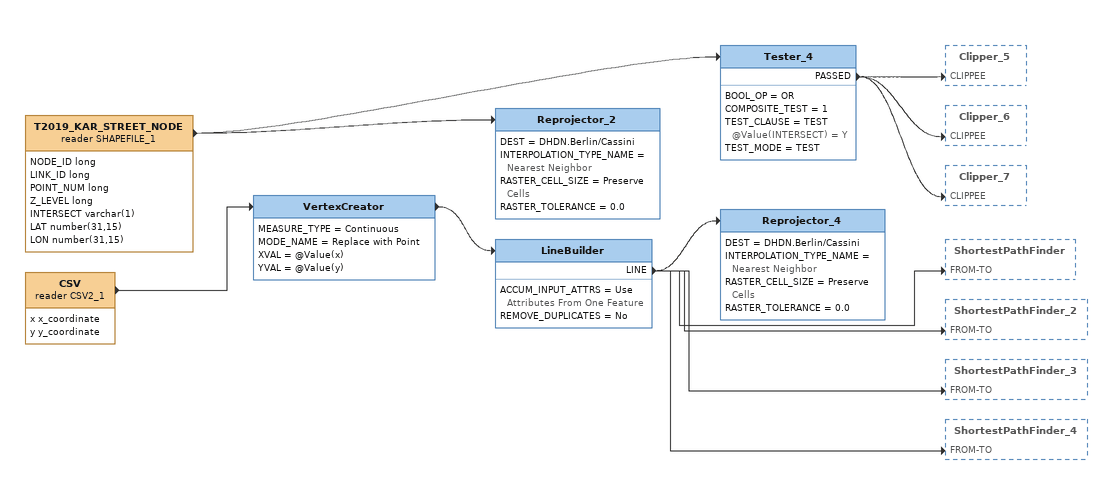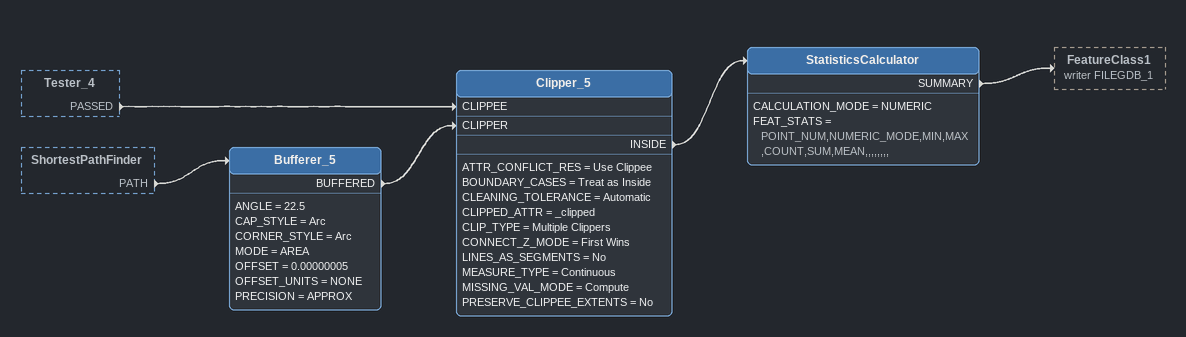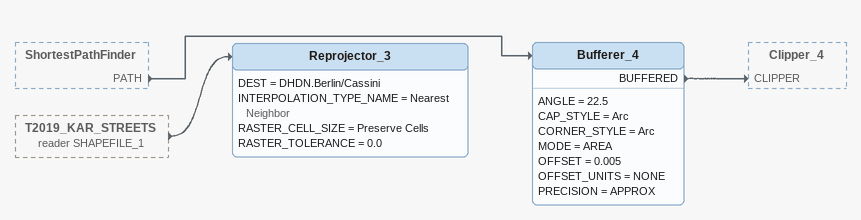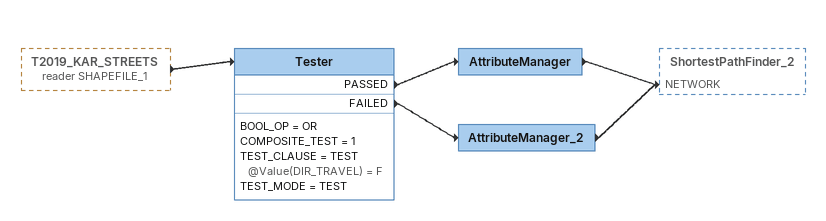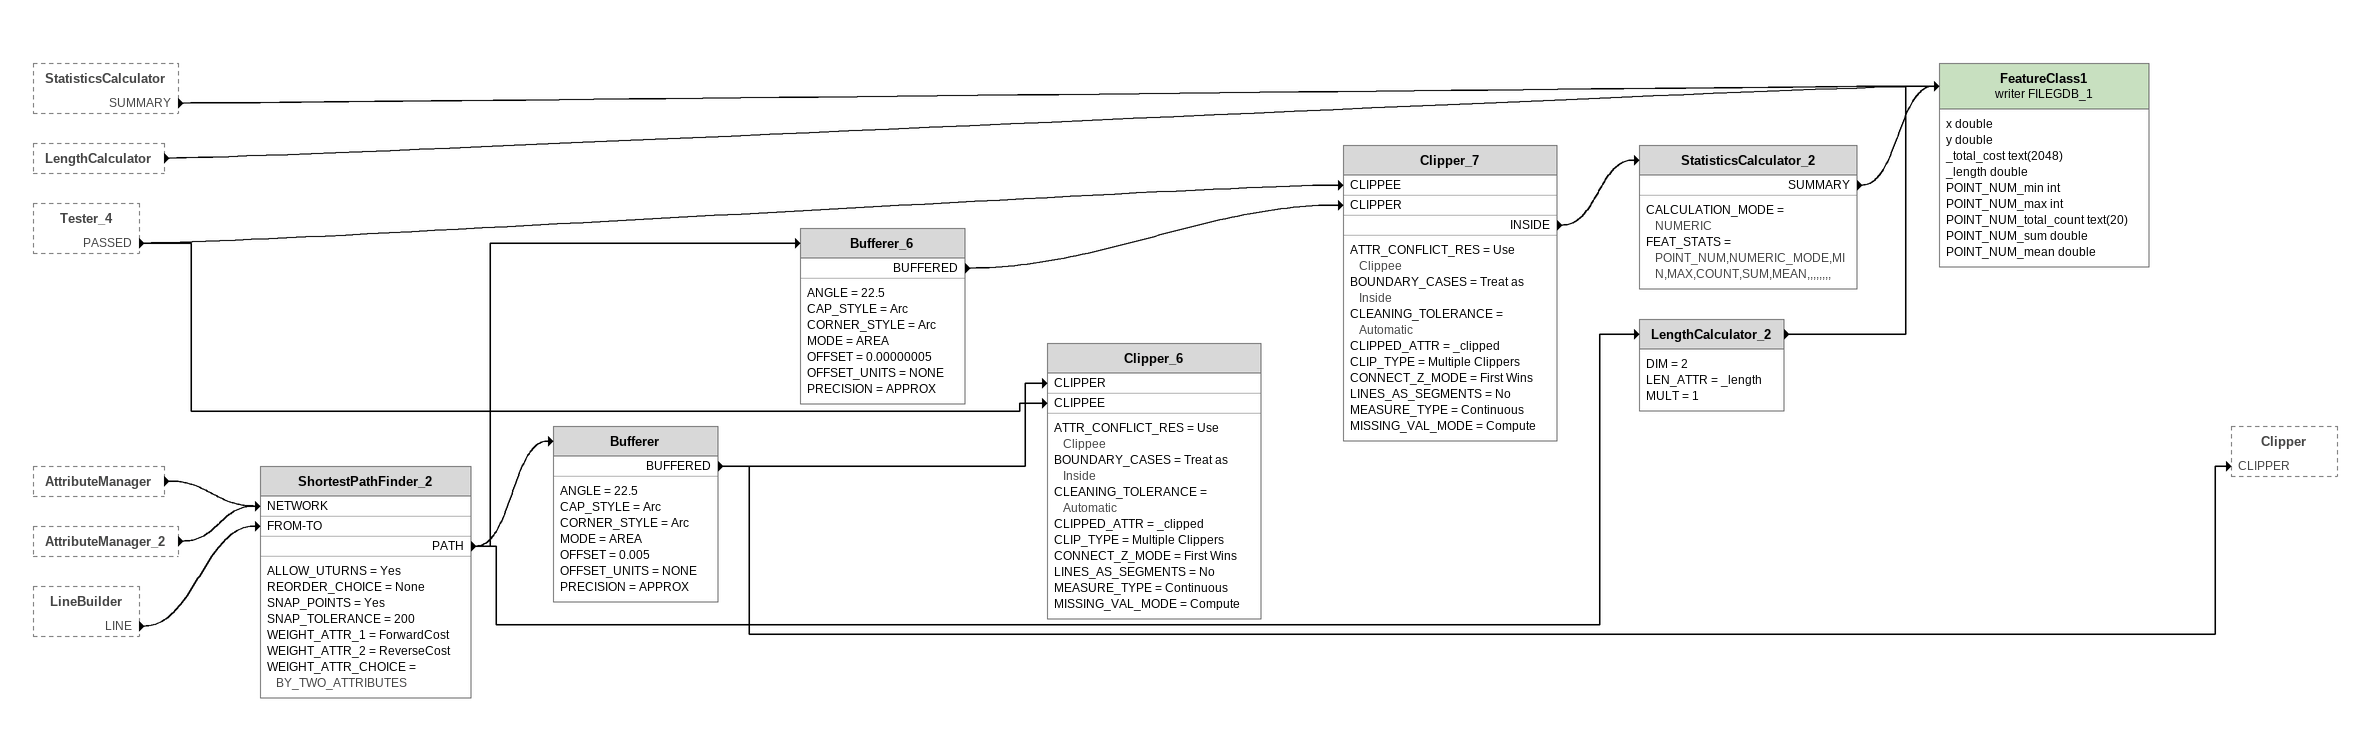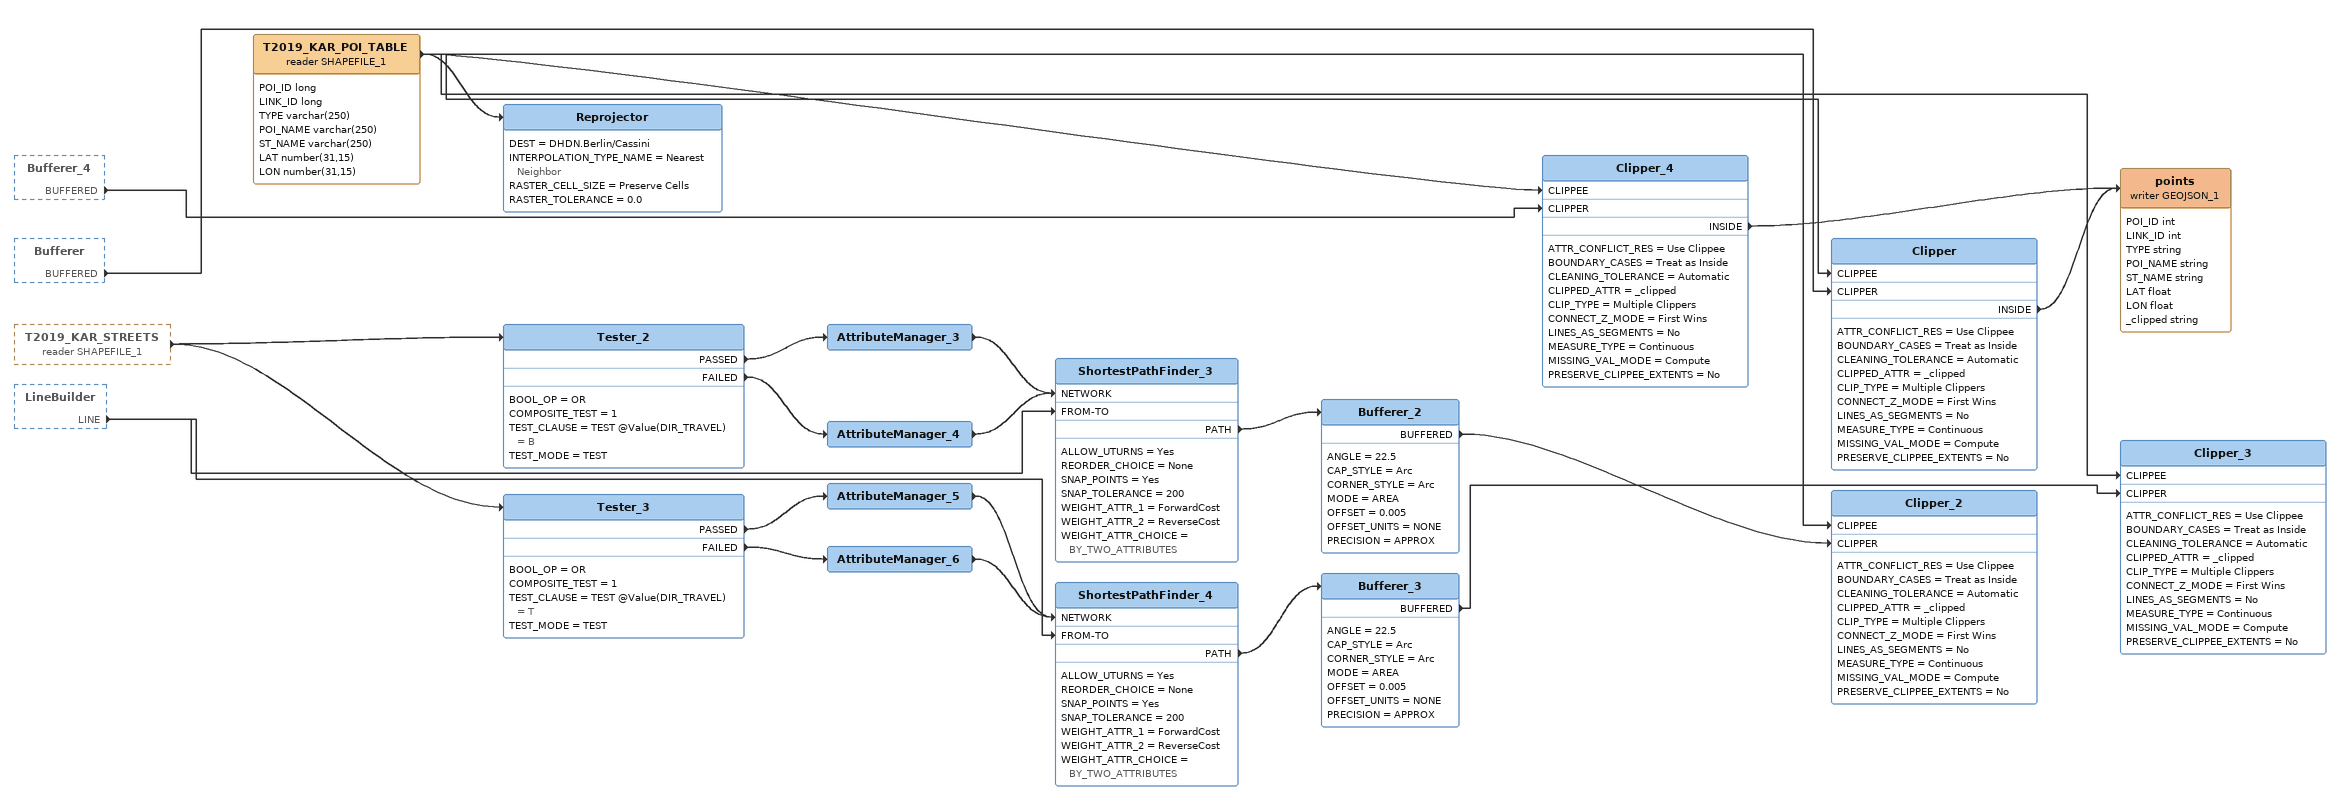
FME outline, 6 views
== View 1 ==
CSV (reader CSV2_1)
    attributes: x x_coordinate, y y_coordinate
    -> VertexCreator
VertexCreator
    MEASURE_TYPE = Continuous
    MODE_NAME = Replace with Point
    XVAL = @Value(x)
    YVAL = @Value(y)
    -> LineBuilder
LineBuilder
    ACCUM_INPUT_ATTRS = Use Attributes From One Feature
    REMOVE_DUPLICATES = No
    LINE -> ShortestPathFinder [FROM-TO]
    LINE -> ShortestPathFinder_2 [FROM-TO]
    LINE -> Reprojector_4
    LINE -> ShortestPathFinder_3 [FROM-TO]
    LINE -> ShortestPathFinder_4 [FROM-TO]
Reprojector_4
    DEST = DHDN.Berlin/Cassini
    INTERPOLATION_TYPE_NAME = Nearest Neighbor
    RASTER_CELL_SIZE = Preserve Cells
    RASTER_TOLERANCE = 0.0
T2019_KAR_STREET_NODE (reader SHAPEFILE_1)
    attributes: NODE_ID long, LINK_ID long, POINT_NUM long, Z_LEVEL long, INTERSECT varchar(1), LAT number(31,15), LON number(31,15)
    -> Reprojector_2
    -> Tester_4
Tester_4
    BOOL_OP = OR
    COMPOSITE_TEST = 1
    TEST_CLAUSE = TEST @Value(INTERSECT) = Y
    TEST_MODE = TEST
    PASSED -> Clipper_5 [CLIPPEE]
    PASSED -> Clipper_6 [CLIPPEE]
    PASSED -> Clipper_7 [CLIPPEE]
Reprojector_2
    DEST = DHDN.Berlin/Cassini
    INTERPOLATION_TYPE_NAME = Nearest Neighbor
    RASTER_CELL_SIZE = Preserve Cells
    RASTER_TOLERANCE = 0.0

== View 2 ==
Tester_4 [outside]
    PASSED -> Clipper_5 [CLIPPEE]
ShortestPathFinder [outside]
    PATH -> Bufferer_5
Bufferer_5
    ANGLE = 22.5
    CAP_STYLE = Arc
    CORNER_STYLE = Arc
    MODE = AREA
    OFFSET = 0.00000005
    OFFSET_UNITS = NONE
    PRECISION = APPROX
    BUFFERED -> Clipper_5 [CLIPPER]
Clipper_5
    ATTR_CONFLICT_RES = Use Clippee
    BOUNDARY_CASES = Treat as Inside
    CLEANING_TOLERANCE = Automatic
    CLIPPED_ATTR = _clipped
    CLIP_TYPE = Multiple Clippers
    CONNECT_Z_MODE = First Wins
    LINES_AS_SEGMENTS = No
    MEASURE_TYPE = Continuous
    MISSING_VAL_MODE = Compute
    PRESERVE_CLIPPEE_EXTENTS = No
    INSIDE -> StatisticsCalculator
StatisticsCalculator
    CALCULATION_MODE = NUMERIC
    FEAT_STATS = POINT_NUM,NUMERIC_MODE,MIN,MAX,COUNT,SUM,MEAN,,,,,,,,
    SUMMARY -> FeatureClass1 (writer FILEGDB_1)

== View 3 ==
ShortestPathFinder [outside]
    PATH -> Bufferer_4
T2019_KAR_STREETS (reader SHAPEFILE_1) [outside]
    -> Reprojector_3
Bufferer_4
    ANGLE = 22.5
    CAP_STYLE = Arc
    CORNER_STYLE = Arc
    MODE = AREA
    OFFSET = 0.005
    OFFSET_UNITS = NONE
    PRECISION = APPROX
    BUFFERED -> Clipper_4 [CLIPPER]
Reprojector_3
    DEST = DHDN.Berlin/Cassini
    INTERPOLATION_TYPE_NAME = Nearest Neighbor
    RASTER_CELL_SIZE = Preserve Cells
    RASTER_TOLERANCE = 0.0

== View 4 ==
T2019_KAR_STREETS (reader SHAPEFILE_1) [outside]
    -> Tester
Tester
    BOOL_OP = OR
    COMPOSITE_TEST = 1
    TEST_CLAUSE = TEST @Value(DIR_TRAVEL) = F
    TEST_MODE = TEST
    PASSED -> AttributeManager
    FAILED -> AttributeManager_2
AttributeManager
    -> ShortestPathFinder_2 [NETWORK]
AttributeManager_2
    -> ShortestPathFinder_2 [NETWORK]

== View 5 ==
StatisticsCalculator [outside]
    SUMMARY -> FeatureClass1 (writer FILEGDB_1)
LengthCalculator [outside]
    -> FeatureClass1 (writer FILEGDB_1)
Tester_4 [outside]
    PASSED -> Clipper_6 [CLIPPEE]
    PASSED -> Clipper_7 [CLIPPEE]
AttributeManager [outside]
    -> ShortestPathFinder_2 [NETWORK]
AttributeManager_2 [outside]
    -> ShortestPathFinder_2 [NETWORK]
LineBuilder [outside]
    LINE -> ShortestPathFinder_2 [FROM-TO]
ShortestPathFinder_2
    ALLOW_UTURNS = Yes
    REORDER_CHOICE = None
    SNAP_POINTS = Yes
    SNAP_TOLERANCE = 200
    WEIGHT_ATTR_1 = ForwardCost
    WEIGHT_ATTR_2 = ReverseCost
    WEIGHT_ATTR_CHOICE = BY_TWO_ATTRIBUTES
    PATH -> Bufferer
    PATH -> Bufferer_6
    PATH -> LengthCalculator_2
Bufferer_6
    ANGLE = 22.5
    CAP_STYLE = Arc
    CORNER_STYLE = Arc
    MODE = AREA
    OFFSET = 0.00000005
    OFFSET_UNITS = NONE
    PRECISION = APPROX
    BUFFERED -> Clipper_7 [CLIPPER]
Clipper_7
    ATTR_CONFLICT_RES = Use Clippee
    BOUNDARY_CASES = Treat as Inside
    CLEANING_TOLERANCE = Automatic
    CLIPPED_ATTR = _clipped
    CLIP_TYPE = Multiple Clippers
    CONNECT_Z_MODE = First Wins
    LINES_AS_SEGMENTS = No
    MEASURE_TYPE = Continuous
    MISSING_VAL_MODE = Compute
    INSIDE -> StatisticsCalculator_2
StatisticsCalculator_2
    CALCULATION_MODE = NUMERIC
    FEAT_STATS = POINT_NUM,NUMERIC_MODE,MIN,MAX,COUNT,SUM,MEAN,,,,,,,,
    SUMMARY -> FeatureClass1 (writer FILEGDB_1)
LengthCalculator_2
    DIM = 2
    LEN_ATTR = _length
    MULT = 1
    -> FeatureClass1 (writer FILEGDB_1)
FeatureClass1 (writer FILEGDB_1)
    attributes: x double, y double, _total_cost text(2048), _length double, POINT_NUM_min int, POINT_NUM_max int, POINT_NUM_total_count text(20), POINT_NUM_sum double, POINT_NUM_mean double
Bufferer
    ANGLE = 22.5
    CAP_STYLE = Arc
    CORNER_STYLE = Arc
    MODE = AREA
    OFFSET = 0.005
    OFFSET_UNITS = NONE
    PRECISION = APPROX
    BUFFERED -> Clipper [CLIPPER]
    BUFFERED -> Clipper_6 [CLIPPER]
Clipper_6
    ATTR_CONFLICT_RES = Use Clippee
    BOUNDARY_CASES = Treat as Inside
    CLEANING_TOLERANCE = Automatic
    CLIPPED_ATTR = _clipped
    CLIP_TYPE = Multiple Clippers
    CONNECT_Z_MODE = First Wins
    LINES_AS_SEGMENTS = No
    MEASURE_TYPE = Continuous
    MISSING_VAL_MODE = Compute

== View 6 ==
Bufferer_4 [outside]
    BUFFERED -> Clipper_4 [CLIPPER]
Bufferer [outside]
    BUFFERED -> Clipper [CLIPPER]
T2019_KAR_STREETS (reader SHAPEFILE_1) [outside]
    -> Tester_2
    -> Tester_3
LineBuilder [outside]
    LINE -> ShortestPathFinder_3 [FROM-TO]
    LINE -> ShortestPathFinder_4 [FROM-TO]
Tester_2
    BOOL_OP = OR
    COMPOSITE_TEST = 1
    TEST_CLAUSE = TEST @Value(DIR_TRAVEL) = B
    TEST_MODE = TEST
    PASSED -> AttributeManager_3
    FAILED -> AttributeManager_4
AttributeManager_3
    -> ShortestPathFinder_3 [NETWORK]
AttributeManager_4
    -> ShortestPathFinder_3 [NETWORK]
ShortestPathFinder_3
    ALLOW_UTURNS = Yes
    REORDER_CHOICE = None
    SNAP_POINTS = Yes
    SNAP_TOLERANCE = 200
    WEIGHT_ATTR_1 = ForwardCost
    WEIGHT_ATTR_2 = ReverseCost
    WEIGHT_ATTR_CHOICE = BY_TWO_ATTRIBUTES
    PATH -> Bufferer_2
Bufferer_2
    ANGLE = 22.5
    CAP_STYLE = Arc
    CORNER_STYLE = Arc
    MODE = AREA
    OFFSET = 0.005
    OFFSET_UNITS = NONE
    PRECISION = APPROX
    BUFFERED -> Clipper_2 [CLIPPER]
Tester_3
    BOOL_OP = OR
    COMPOSITE_TEST = 1
    TEST_CLAUSE = TEST @Value(DIR_TRAVEL) = T
    TEST_MODE = TEST
    PASSED -> AttributeManager_5
    FAILED -> AttributeManager_6
AttributeManager_5
    -> ShortestPathFinder_4 [NETWORK]
AttributeManager_6
    -> ShortestPathFinder_4 [NETWORK]
ShortestPathFinder_4
    ALLOW_UTURNS = Yes
    REORDER_CHOICE = None
    SNAP_POINTS = Yes
    SNAP_TOLERANCE = 200
    WEIGHT_ATTR_1 = ForwardCost
    WEIGHT_ATTR_2 = ReverseCost
    WEIGHT_ATTR_CHOICE = BY_TWO_ATTRIBUTES
    PATH -> Bufferer_3
Bufferer_3
    ANGLE = 22.5
    CAP_STYLE = Arc
    CORNER_STYLE = Arc
    MODE = AREA
    OFFSET = 0.005
    OFFSET_UNITS = NONE
    PRECISION = APPROX
    BUFFERED -> Clipper_3 [CLIPPER]
T2019_KAR_POI_TABLE (reader SHAPEFILE_1)
    attributes: POI_ID long, LINK_ID long, TYPE varchar(250), POI_NAME varchar(250), ST_NAME varchar(250), LAT number(31,15), LON number(31,15)
    -> Reprojector
    -> Clipper_2 [CLIPPEE]
    -> Clipper_3 [CLIPPEE]
    -> Clipper_4 [CLIPPEE]
    -> Clipper [CLIPPEE]
Reprojector
    DEST = DHDN.Berlin/Cassini
    INTERPOLATION_TYPE_NAME = Nearest Neighbor
    RASTER_CELL_SIZE = Preserve Cells
    RASTER_TOLERANCE = 0.0
Clipper_4
    ATTR_CONFLICT_RES = Use Clippee
    BOUNDARY_CASES = Treat as Inside
    CLEANING_TOLERANCE = Automatic
    CLIPPED_ATTR = _clipped
    CLIP_TYPE = Multiple Clippers
    CONNECT_Z_MODE = First Wins
    LINES_AS_SEGMENTS = No
    MEASURE_TYPE = Continuous
    MISSING_VAL_MODE = Compute
    PRESERVE_CLIPPEE_EXTENTS = No
    INSIDE -> points (writer GEOJSON_1)
Clipper
    ATTR_CONFLICT_RES = Use Clippee
    BOUNDARY_CASES = Treat as Inside
    CLEANING_TOLERANCE = Automatic
    CLIPPED_ATTR = _clipped
    CLIP_TYPE = Multiple Clippers
    CONNECT_Z_MODE = First Wins
    LINES_AS_SEGMENTS = No
    MEASURE_TYPE = Continuous
    MISSING_VAL_MODE = Compute
    PRESERVE_CLIPPEE_EXTENTS = No
    INSIDE -> points (writer GEOJSON_1)
points (writer GEOJSON_1)
    attributes: POI_ID int, LINK_ID int, TYPE string, POI_NAME string, ST_NAME string, LAT float, LON float, _clipped string
Clipper_2
    ATTR_CONFLICT_RES = Use Clippee
    BOUNDARY_CASES = Treat as Inside
    CLEANING_TOLERANCE = Automatic
    CLIPPED_ATTR = _clipped
    CLIP_TYPE = Multiple Clippers
    CONNECT_Z_MODE = First Wins
    LINES_AS_SEGMENTS = No
    MEASURE_TYPE = Continuous
    MISSING_VAL_MODE = Compute
    PRESERVE_CLIPPEE_EXTENTS = No
Clipper_3
    ATTR_CONFLICT_RES = Use Clippee
    BOUNDARY_CASES = Treat as Inside
    CLEANING_TOLERANCE = Automatic
    CLIPPED_ATTR = _clipped
    CLIP_TYPE = Multiple Clippers
    CONNECT_Z_MODE = First Wins
    LINES_AS_SEGMENTS = No
    MEASURE_TYPE = Continuous
    MISSING_VAL_MODE = Compute
    PRESERVE_CLIPPEE_EXTENTS = No
